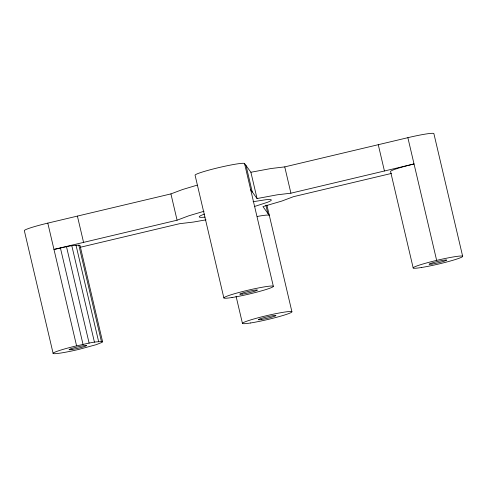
<?xml version="1.0" encoding="UTF-8"?>
<svg xmlns="http://www.w3.org/2000/svg" width="487" height="487" viewBox="0 0 487 487"><rect width="100%" height="100%" fill="white"/><g stroke="black" fill="none" stroke-linecap="round" stroke-linejoin="round"><path stroke-width="0.73" d="M204.047 211.255L188.743 215.808L177.085 220.197L53.966 249.411C62.537 247.834 71.212 244.803 79.971 245.296L102.587 341.71L102.075 342.361L96.243 344.662L79.131 349.325A25.427 1.997 -13.2 0 1 53.132 353.446L24.35 230.735A25.427 1.997 -13.2 0 1 47.799 223.119L170.919 193.899L182.576 189.516L197.162 185.151M204.54 214.079L203.164 214.566A37.024 2.904 -13.2 0 0 205.021 217.111M254.89 206.372L267.387 202.312A37.024 2.904 -13.2 0 0 265.531 199.767L253.07 201.715M223.874 297.989L195.092 175.277A25.427 1.997 -13.2 0 1 218.541 167.662A25.427 1.997 -13.2 0 1 244.547 163.547L250.896 172.252L271.076 168.514L284.749 166.889L407.869 137.675A25.427 1.997 -13.2 0 1 433.868 133.554L462.65 256.265M250.714 189.839L257.063 198.544L277.243 194.812L290.916 193.187L414.035 163.967A25.427 1.997 -13.2 0 0 390.58 171.588L413.195 268.002M80.203 247.293L179.636 223.691L193.309 222.072L206.038 219.832M391.426 173.439L293.466 196.681L281.809 201.07L262.937 206.598L269.293 215.303A25.427 1.997 -13.2 0 0 257.239 216.459M53.132 353.446A25.427 1.997 -13.2 0 1 76.581 345.831C85.152 344.254 93.827 341.223 102.587 341.71M407.869 137.675L436.65 260.387M378.265 144.7L384.432 170.992M284.749 166.889L290.916 193.187M266.894 205.076L291.908 311.723M265.884 205.173L267.765 213.209M250.896 172.252L257.063 198.544M246.069 165.635L252.242 191.933M244.547 163.547L273.329 286.259M236.067 296.224L242.453 323.453M170.919 193.899L177.085 220.197M77.403 216.094L83.569 242.386M78.797 245.04L101.412 341.46M76.021 245.205L98.636 341.624M71.826 245.777L94.441 342.191M66.5 246.714L89.115 343.128M60.412 247.95L83.027 344.37M47.799 223.119L76.581 345.831M232.019 297.508A25.427 1.997 -13.2 0 0 272.811 286.91A25.427 1.997 -13.2 0 0 240.968 291.957A25.427 1.997 -13.2 0 0 232.019 297.508M421.34 267.521A25.427 1.997 -13.2 0 0 462.139 256.923A25.427 1.997 -13.2 0 0 430.289 261.963A25.427 1.997 -13.2 0 0 421.34 267.521M250.598 322.972A25.427 1.997 -13.2 0 0 291.396 312.374A25.427 1.997 -13.2 0 0 259.553 317.421A25.427 1.997 -13.2 0 0 250.598 322.972M432.036 264.045A9.034 0.706 -13.2 0 0 446.524 260.283A9.034 0.706 -13.2 0 0 435.214 262.073A9.034 0.706 -13.2 0 0 432.036 264.045M242.709 294.038A9.034 0.706 -13.2 0 0 257.203 290.27A9.034 0.706 -13.2 0 0 245.886 292.066A9.034 0.706 -13.2 0 0 242.709 294.038M261.294 319.502A9.034 0.706 -13.2 0 0 275.782 315.734A9.034 0.706 -13.2 0 0 264.471 317.53A9.034 0.706 -13.2 0 0 261.294 319.502M71.966 349.489A9.034 0.706 -13.2 0 0 86.461 345.727A9.034 0.706 -13.2 0 0 75.15 347.517A9.034 0.706 -13.2 0 0 71.966 349.489"/></g></svg>
